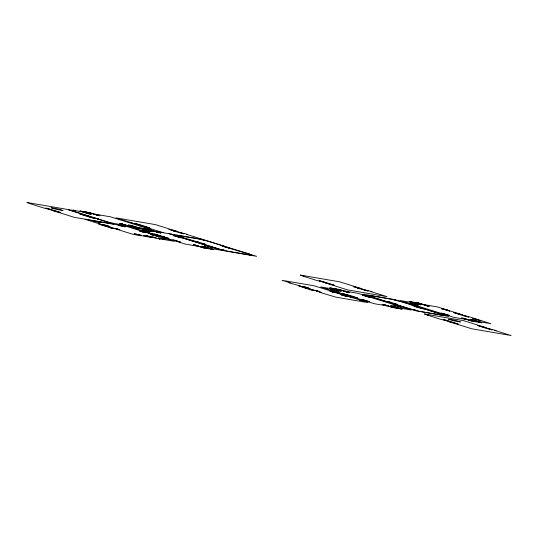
<?xml version="1.0" encoding="UTF-8"?>
<svg xmlns="http://www.w3.org/2000/svg" width="538" height="538" viewBox="0 0 538 538"><rect width="100%" height="100%" fill="white"/><g stroke="black" fill="none" stroke-linecap="round" stroke-linejoin="round"><path stroke-width="0.81" d="M51.144 207.755L57.788 208.892L63.054 210.519L56.409 209.403L51.15 207.776M73.148 210.102L83.666 212.214L89.395 213.963L79.927 210.909L91.218 214.279L81.44 211.172L88.124 212.315L98.198 215.469L88.73 212.416L100.021 215.785L95.199 214.191L110.377 216.787L151.474 229.659L145.099 228.569L146.82 229.148M122.529 225.012L109.584 222.483L68.487 209.612L74.863 210.701L73.175 210.15M146.793 229.175L136.289 227.063L130.257 225.254L140.035 228.361L139.12 228.206L128.434 224.945L138.515 228.099L131.837 226.955L121.453 223.747L131.232 226.854L130.317 226.7L119.631 223.438L124.755 225.086L120.815 224.407L122.536 224.992M177.91 236.417L179.12 236.599L170.976 234.05M289.041 282.712L290.264 282.874L282.12 280.325L314.3 285.839L333.681 291.912L329.814 291.307L330.204 291.428L339.646 293.264L332.141 292.033L332.531 292.154L340.419 293.506L348.954 296.176L341.058 294.824L341.448 294.945L351.139 296.996L343.385 295.557L343.769 295.678L348.409 296.525L360.87 300.211M320.063 292.41L321.273 292.591L316.23 291.011L320.097 291.616L319.707 291.495L310.265 289.659L317.77 290.89L317.38 290.769L309.491 289.417L300.957 286.747L308.852 288.099L308.462 287.978L298.772 285.927L306.526 287.366L306.142 287.245L301.502 286.398L289.074 282.739M369.794 296.525L371.005 296.714L362.861 294.158L395.04 299.673L410.602 304.333M360.843 300.238L359.653 300.049L367.79 302.598L335.618 297.084L320.07 292.437M410.575 304.353L409.384 304.165L448.537 316.431L416.358 310.917L369.821 296.572M176.027 235.314L178.461 235.953L176.054 235.362M203.041 239.948L205.476 240.58L203.048 239.975M198.979 242.409L196.578 241.784L199.006 242.389M226.014 247.036L223.593 246.411L226.021 247.016M231.058 248.617L228.65 248.005L231.064 248.596M249.175 254.393L251.609 255.032L249.202 254.44M367.911 295.429L370.346 296.061L367.918 295.463M394.926 300.056L397.367 300.695L394.953 300.103M395.907 304.104L393.507 303.472L395.934 304.078M422.922 308.731L420.521 308.106L422.949 308.704M414.045 309.881L416.479 310.513L414.052 309.908M441.059 314.508L443.494 315.147L441.066 314.542M202.765 239.444L186.484 234.339L187.701 234.521L186.915 234.218L178.461 232.086L183.888 233.788L182.066 233.472L173.404 230.889L174.312 231.044L168.885 229.343L177.957 231.67L155.475 224.628L116.013 217.863L132.294 222.967L131.07 222.779L131.864 223.088L140.317 225.22L134.89 223.519L136.713 223.828L143.047 225.684L149.894 227.957L140.822 225.637L163.303 232.678M168.851 233.687L222.349 250.446L209.598 248.26L203.566 246.458L213.337 249.558L212.429 249.403L201.743 246.142L211.824 249.302L205.139 248.153L194.763 244.945L204.534 248.052L203.626 247.897L193.243 244.689L198.065 246.283L185.314 244.097L159.732 236.081L168.797 238.408L163.37 236.707L164.588 236.915L155.617 234.279L153.801 233.969L159.228 235.664L151.38 233.64L131.817 227.339L144.567 229.524L150.297 231.273L140.828 228.22L152.119 231.589L142.341 228.482L149.019 229.625L159.1 232.786L149.631 229.733L160.923 233.095L156.101 231.501L203.156 239.565L256.653 256.323L224.474 250.809L177.91 236.444M180.196 236.411L177.742 236.061L204.648 243.97L205.778 244.427L203.33 244.077L219.222 249.054L227.52 251.138L250.89 255.14L247.433 253.963L249.881 254.306L222.981 246.397L221.851 245.933L224.299 246.296L208.401 241.313L200.109 239.235L176.733 235.227L180.196 236.411M372.081 296.519L369.633 296.176L385.524 301.152L391.496 302.504L397.663 304.535L395.215 304.185L411.113 309.168L419.405 311.246L442.781 315.255L439.324 314.058L441.772 314.421L425.874 309.444L419.909 308.086L413.742 306.075L416.183 306.404L400.292 301.428L391.994 299.343L368.624 295.342L372.081 296.519M448.605 319.209L453.763 320.83L460.501 321.986L455.323 320.366L448.658 319.209M105.287 225.792L104.836 225.893L110.774 227.271L105.287 225.792M148.999 233.284L148.549 233.384L154.487 234.756L148.999 233.284M305.436 287.763L304.992 287.864L310.924 289.236L305.436 287.763M339.438 293.587L338.987 293.687L344.925 295.059L339.438 293.587M29.61 203.512L43.013 207.782L51.204 209.84L45.777 208.139L47.6 208.455L53.934 210.311L60.781 212.584L51.709 210.257L74.19 217.298L113.653 224.064L97.371 218.959L98.595 219.141L97.808 218.838L89.348 216.706L94.775 218.408L92.953 218.092L86.618 216.236L79.779 213.963L88.844 216.289L66.362 209.248L26.9 202.483L30.774 203.7L29.61 203.512M140.6 235.752L132.368 234.144L116.087 229.047L119.947 229.652L119.557 229.531L111.279 228.058L110.115 227.695L117.62 228.926L109.342 227.453L100.814 224.776L108.703 226.128L100.041 224.534L98.622 223.963L106.383 225.402L101.352 224.433L85.071 219.329L126.961 226.505L143.243 231.609L139.382 231.004L139.772 231.125L149.214 232.961L141.709 231.73L142.099 231.851L149.988 233.203L158.515 235.873L150.627 234.521L151.01 234.642L160.707 236.693L152.953 235.254L157.977 236.222L174.258 241.32L159.08 238.724L160.028 239.08L159.53 239.02L151.898 237.164L156.148 237.89L153.821 237.164L146.195 235.637L147.748 236.121L143.498 235.395L152.402 237.581L139.651 235.395L140.6 235.752M303.015 276.108L316.418 280.379L324.602 282.437L319.175 280.735L320.998 281.044L327.339 282.901L334.179 285.174L325.113 282.853L347.595 289.895L387.057 296.653L370.776 291.556L371.993 291.737L371.207 291.435L362.753 289.303L368.18 290.997L366.358 290.688L357.696 288.106L358.604 288.26L353.177 286.559L362.249 288.886L339.76 281.838L300.298 275.079L304.178 276.297L303.015 276.108M327.091 289.034L346.257 294.945L348.079 295.261L342.652 293.56L351.112 295.779L357.649 297.998L348.584 295.678L374.166 303.688L386.916 305.873L382.094 304.279L393.386 307.642L383.917 304.589L393.991 307.749L400.669 308.893L390.595 305.732L401.281 308.994L402.189 309.155L392.417 306.048L398.45 307.85L411.2 310.036L357.703 293.277L344.952 291.092L349.774 292.685L338.483 289.323L347.951 292.376L337.871 289.222L331.193 288.072L341.274 291.233L330.588 287.971L329.68 287.817L339.451 290.917L333.419 289.114L320.668 286.929L327.649 289.114L327.091 289.034M447.152 309.895L446.54 309.821L462.821 314.918L453.749 312.598L459.176 314.293L457.966 314.084L466.93 316.721L468.753 317.037L463.326 315.335L471.174 317.366L490.73 323.661L477.979 321.475L471.947 319.673L481.725 322.78L480.811 322.625L470.125 319.364L480.205 322.518L473.527 321.374L463.144 318.166L472.922 321.273L472.008 321.112L461.631 317.904L466.446 319.505L453.695 317.319L400.198 300.56L412.949 302.746L418.988 304.548L409.21 301.441L410.124 301.596L420.81 304.858L410.729 301.704L417.407 302.847L427.791 306.055L418.013 302.948L418.927 303.109L429.304 306.317L424.489 304.723L437.233 306.902L447.152 309.895M427.058 314.965L440.461 319.236L448.652 321.294L443.225 319.592L445.047 319.908L451.382 321.764L458.221 324.037L449.156 321.711L471.638 328.752L511.1 335.517L494.819 330.413L496.036 330.594L495.249 330.292L486.796 328.16L492.223 329.861L490.4 329.545L484.065 327.689L477.219 325.416L486.291 327.743L463.81 320.702L424.347 313.936L428.221 315.154L427.058 314.965M201.629 243.331L204.05 243.97L201.683 243.331M222.174 249.766L224.595 250.405L222.194 249.766M388.476 301.865L390.884 302.524L388.476 301.865M415.491 306.492L417.905 307.151L415.544 306.492M87.075 212.322L85.105 211.985L91.44 213.687L87.075 212.322M130.492 225.92L128.521 225.583L134.856 227.292L130.492 225.92M147.977 229.632L146.006 229.296L152.341 231.004L147.977 229.632M98.629 221.986L93.773 221.152L100.956 222.712L98.629 221.986M122.913 226.142L118.057 225.314L125.24 226.875L122.913 226.142M143.599 230.513L141.783 230.203L149.806 232.456L143.599 230.513M175.173 235.926L173.35 235.61L181.373 237.863L175.173 235.926M174.615 240.23L172.792 239.914L180.815 242.174L174.615 240.23M206.182 245.637L204.359 245.328L212.389 247.581L206.182 245.637M138.945 234.615L134.09 233.781L141.272 235.341L138.945 234.615M163.229 238.771L158.374 237.944L165.556 239.504L163.229 238.771M203.801 247.124L201.824 246.781L208.166 248.489L203.801 247.124M336.828 289.222L334.858 288.886L341.193 290.594L336.828 289.222M416.358 302.854L414.388 302.517L420.723 304.219L416.358 302.854M332.45 290.103L330.635 289.794L338.658 292.047L332.45 290.103M364.024 295.517L362.202 295.201L370.225 297.46L364.024 295.517M411.987 303.735L410.164 303.419L418.187 305.678L411.987 303.735M443.554 309.142L441.732 308.832L449.755 311.085L443.554 309.142M363.466 299.821L361.644 299.511L369.667 301.764L363.466 299.821M395.033 305.228L393.211 304.918L401.24 307.171L395.033 305.228M442.996 313.446L441.173 313.136L449.196 315.389L442.996 313.446M474.563 318.859L472.747 318.543L480.77 320.803L474.563 318.859M392.653 306.714L390.675 306.378L397.017 308.079L392.653 306.714M472.182 320.339L470.205 320.002L476.547 321.704L472.182 320.339"/></g></svg>
